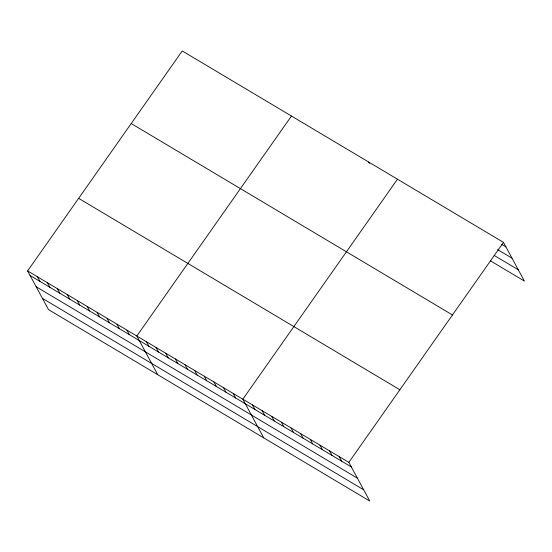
<?xml version="1.0" encoding="UTF-8"?>
<svg xmlns="http://www.w3.org/2000/svg" width="552" height="552" viewBox="0 0 552 552"><rect width="100%" height="100%" fill="white"/><g stroke="black" fill="none" stroke-linecap="round" stroke-linejoin="round"><path stroke-width="0.83" d="M27.6 270.928L348.843 462.355L369.764 501.05L48.521 309.624L27.6 270.928L182.236 50.95L503.479 242.376L524.4 281.072L490.673 260.972M291.456 116.037L136.82 336.016L157.748 374.711M397.468 179.207L242.832 399.186L263.752 437.881M348.843 462.355L503.479 242.376M501.809 244.46L505.936 246.923M497.573 249.58L512.028 258.191M494.212 255.445L518.307 269.804M131.203 123.544L452.447 314.964M78.632 198.334L399.869 389.76M30.056 275.476L351.3 466.902M36.149 286.75L357.392 478.17M42.428 298.356L363.671 489.783M368.557 161.977L369.378 163.495M339.204 456.614L341.667 461.161M329.565 450.867L332.028 455.421M319.932 445.126L322.389 449.673M310.293 439.385L312.756 443.932M300.654 433.637L303.117 438.191M291.021 427.897L293.478 432.444M281.382 422.156L283.838 426.703M271.743 416.415L274.206 420.962M262.11 410.667L264.567 415.221M252.471 404.926L254.927 409.474M233.192 393.445L235.656 397.992M223.56 387.697L226.016 392.244M213.921 381.956L216.377 386.503M204.281 376.216L206.745 380.763M194.649 370.468L197.105 375.022M185.01 364.727L187.466 369.274M175.37 358.986L177.834 363.533M165.731 353.245L168.194 357.793M156.099 347.498L158.555 352.052M146.459 341.757L148.923 346.304M126.891 330.096L129.354 334.643M116.962 324.183L119.425 328.73M107.033 318.262L109.496 322.81M97.104 312.349L99.567 316.896M87.175 306.429L89.638 310.976M77.245 300.516L79.709 305.063M67.316 294.595L69.78 299.143M57.387 288.682L59.851 293.229M47.458 282.762L49.921 287.309M37.529 276.849L39.986 281.396"/></g></svg>
